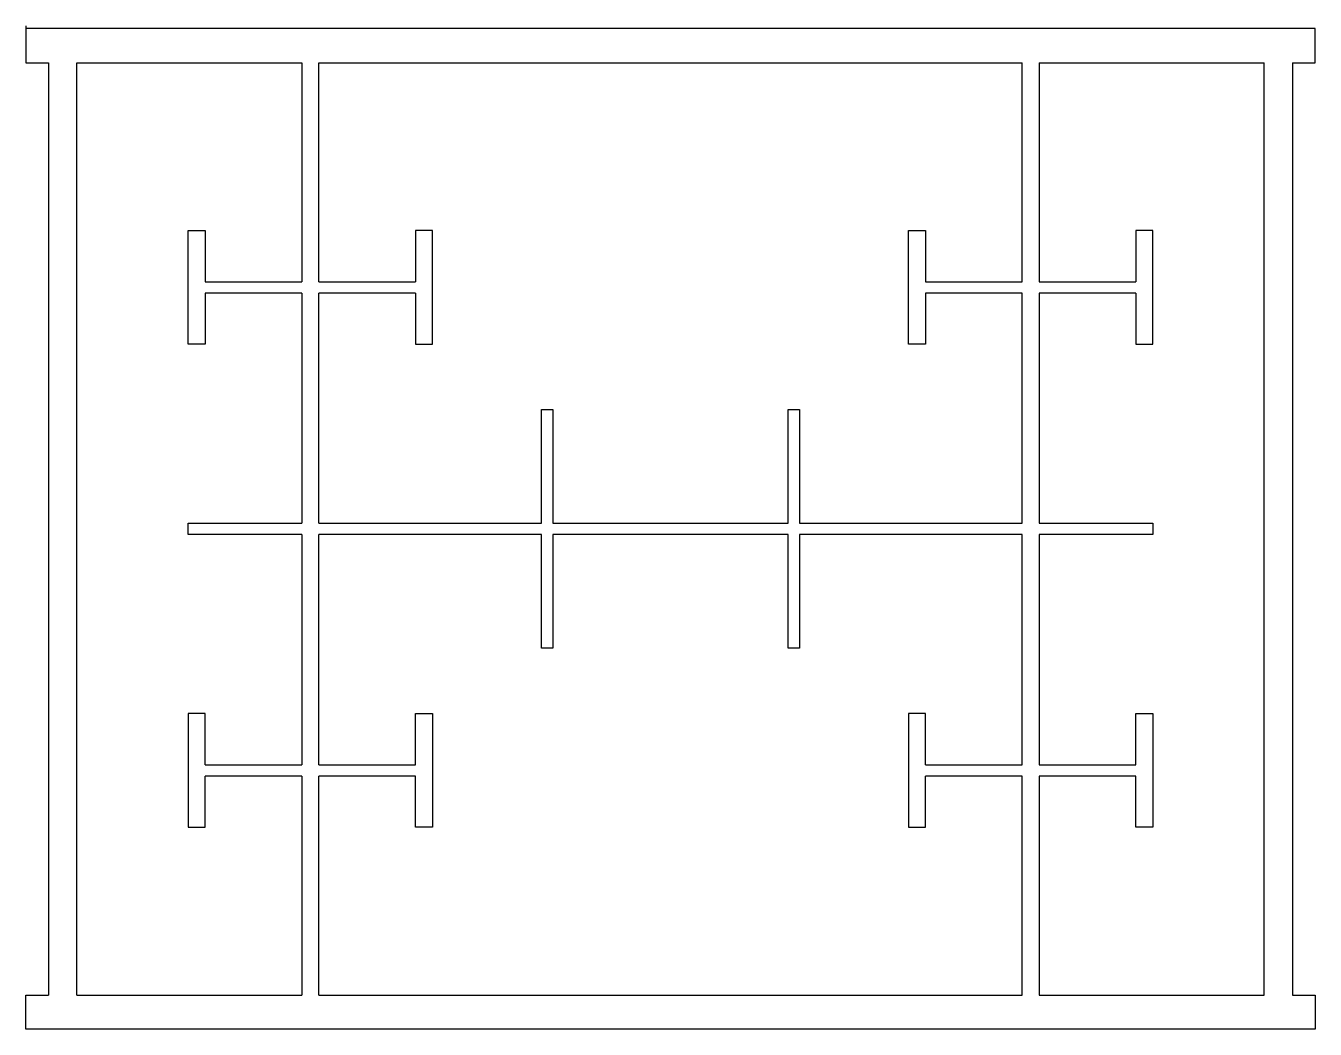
# Model space of a CAD drawing. Header units: millimetres. Extents: x -1135 to 1135, y -880 to 886.
import ezdxf

# ---------------------------------------------------------------- set-up
doc = ezdxf.new("R2010")
doc.units = ezdxf.units.MM
doc.layers.add('sez02', color=40, linetype='Continuous')

msp = doc.modelspace()

# ---------------------------------------------------------------- linework, layer by layer
at = {"layer": 'sez02'}
for p, q in [((-1135, 885.5), (-1135, 825.5)), ((1135, 880.5), (-1135, 880.5)), ((-1135, 880.5), (-1135, 820.5)), ((1135, 820.5), (1135, 880.5)), ((-1135, 820.5), (-1095, 820.5)), ((-1095, 820.5), (-1095, -820.5)), ((-1045, -820.5), (-1045, 820.5)), ((-1045, 820.5), (-649, 820.5)), ((-649, 820.5), (-649, 435)), ((-619, 435), (-619, 820.5)), ((-619, 820.5), (619, 820.5)), ((619, 435), (619, 820.5)), ((649, 820.5), (649, 435)), ((649, 820.5), (1045, 820.5)), ((1045, -820.5), (1045, 820.5)), ((1095, 820.5), (1095, -820.5)), ((1095, 820.5), (1135, 820.5)), ((-849, 525), (-819, 525)), ((-849, 325), (-849, 525)), ((-819, 525), (-819, 435)), ((-419, 525), (-449, 525)), ((-449, 525), (-449, 435)), ((-419, 325), (-419, 525)), ((419, 525), (449, 525)), ((419, 325), (419, 525)), ((449, 525), (449, 435)), ((849, 525), (819, 525)), ((819, 525), (819, 435)), ((849, 325), (849, 525)), ((-819, 435), (-649, 435)), ((-619, 435), (-449, 435)), ((449, 435), (619, 435)), ((649, 435), (819, 435)), ((-819, 415), (-819, 325)), ((-649, 415), (-819, 415)), ((-649, 415), (-649, 10)), ((-449, 415), (-619, 415)), ((-619, 10), (-619, 415)), ((-449, 415), (-449, 325)), ((449, 415), (449, 325)), ((619, 415), (449, 415)), ((619, 10), (619, 415)), ((649, 415), (649, 10)), ((819, 415), (649, 415)), ((819, 415), (819, 325)), ((-819, 325), (-849, 325)), ((-449, 325), (-419, 325)), ((449, 325), (419, 325)), ((819, 325), (849, 325)), ((-227, 210), (-207, 210)), ((-227, 10), (-227, 210)), ((-207, 210), (-207, 10)), ((207, 210), (227, 210)), ((207, 10), (207, 210)), ((227, 210), (227, 10)), ((-849, 10), (-649, 10)), ((-849, -10), (-849, 10)), ((-619, 10), (-227, 10)), ((-207, 10), (207, 10)), ((227, 10), (619, 10)), ((649, 10), (849, 10)), ((849, 10), (849, -10)), ((-649, -10), (-849, -10)), ((-649, -10), (-649, -415)), ((-619, -415), (-619, -10)), ((-227, -10), (-619, -10)), ((-227, -210), (-227, -10)), ((-207, -10), (-207, -210)), ((207, -10), (-207, -10)), ((207, -210), (207, -10)), ((227, -10), (227, -210)), ((619, -10), (227, -10)), ((619, -415), (619, -10)), ((649, -10), (649, -415)), ((849, -10), (649, -10)), ((-207, -210), (-227, -210)), ((227, -210), (207, -210)), ((-819, -325), (-849, -325)), ((-849, -325), (-849, -525)), ((-819, -415), (-819, -325)), ((-449, -325), (-419, -325)), ((-449, -415), (-449, -325)), ((-419, -325), (-419, -525)), ((449, -325), (419, -325)), ((419, -325), (419, -525)), ((449, -415), (449, -325)), ((819, -325), (849, -325)), ((819, -415), (819, -325)), ((849, -325), (849, -525)), ((-819, -415), (-649, -415)), ((-619, -415), (-449, -415)), ((449, -415), (619, -415)), ((649, -415), (819, -415)), ((-819, -525), (-819, -435)), ((-649, -435), (-819, -435)), ((-649, -435), (-649, -820.5)), ((-619, -820.5), (-619, -435)), ((-449, -435), (-619, -435)), ((-449, -525), (-449, -435)), ((449, -525), (449, -435)), ((619, -435), (449, -435)), ((619, -820.5), (619, -435)), ((649, -435), (649, -820.5)), ((819, -435), (649, -435)), ((819, -525), (819, -435)), ((-849, -525), (-819, -525)), ((-419, -525), (-449, -525)), ((419, -525), (449, -525)), ((849, -525), (819, -525)), ((-1135, -820.5), (-1095, -820.5)), ((-1135, -880.5), (-1135, -820.5)), ((-1045, -820.5), (-649, -820.5)), ((-619, -820.5), (619, -820.5)), ((649, -820.5), (1045, -820.5)), ((1095, -820.5), (1135, -820.5)), ((1135, -820.5), (1135, -880.5)), ((1135, -880.5), (-1135, -880.5))]:
    msp.add_line(p, q, dxfattribs=at)

doc.saveas('drawing.dxf')
